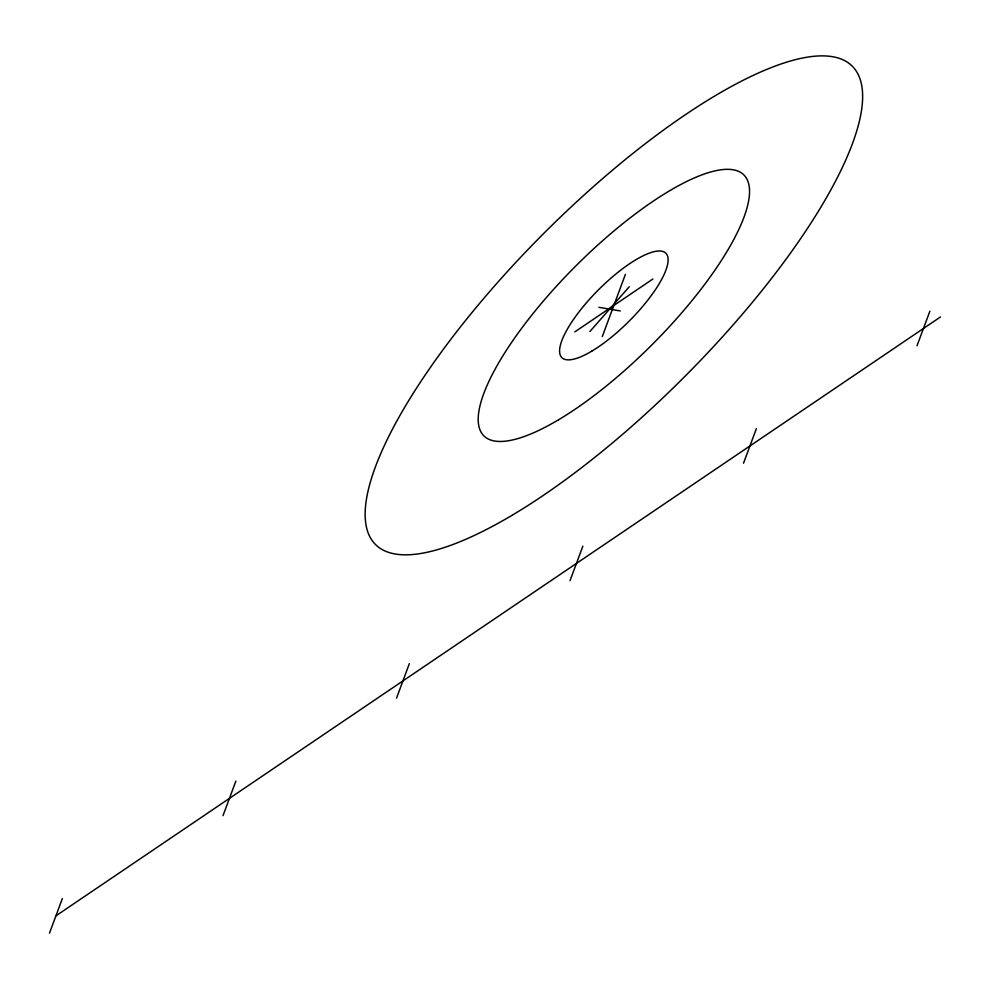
<?xml version="1.0" encoding="UTF-8"?>
<svg xmlns="http://www.w3.org/2000/svg" width="990" height="990" viewBox="0 0 990 990"><rect width="100%" height="100%" fill="white"/><g stroke="black" fill="none" stroke-linecap="round" stroke-linejoin="round"><path stroke-width="1.49" d="M49.5 933.137L62.345 898.586M223.01 815.661L235.855 781.11M396.507 698.185L409.353 663.634M602.291 336.538L625.42 274.354M570.017 580.709L582.863 546.158M743.515 463.233L756.36 428.695M917.025 345.77L929.87 311.219M589.892 331.502L629.244 286.754M609.568 309.127L613.85 305.452M574.819 331.885L652.893 279.019M55.923 915.861L940.5 316.936M598.876 307.308L620.247 310.947M512.647 514.936A337.664 100.448 -45.1 0 0 861.312 83.494A337.664 100.448 -45.1 0 0 467.614 317.914A337.664 100.448 -45.1 0 0 512.647 514.936M558.657 419.711A184.177 54.797 -45.1 0 0 748.824 184.388A184.177 54.797 -45.1 0 0 534.08 312.246A184.177 54.797 -45.1 0 0 558.657 419.711M591.773 351.153A73.668 21.916 -45.1 0 0 667.842 257.016A73.668 21.916 -45.1 0 0 581.947 308.162A73.668 21.916 -45.1 0 0 591.773 351.153"/></g></svg>
